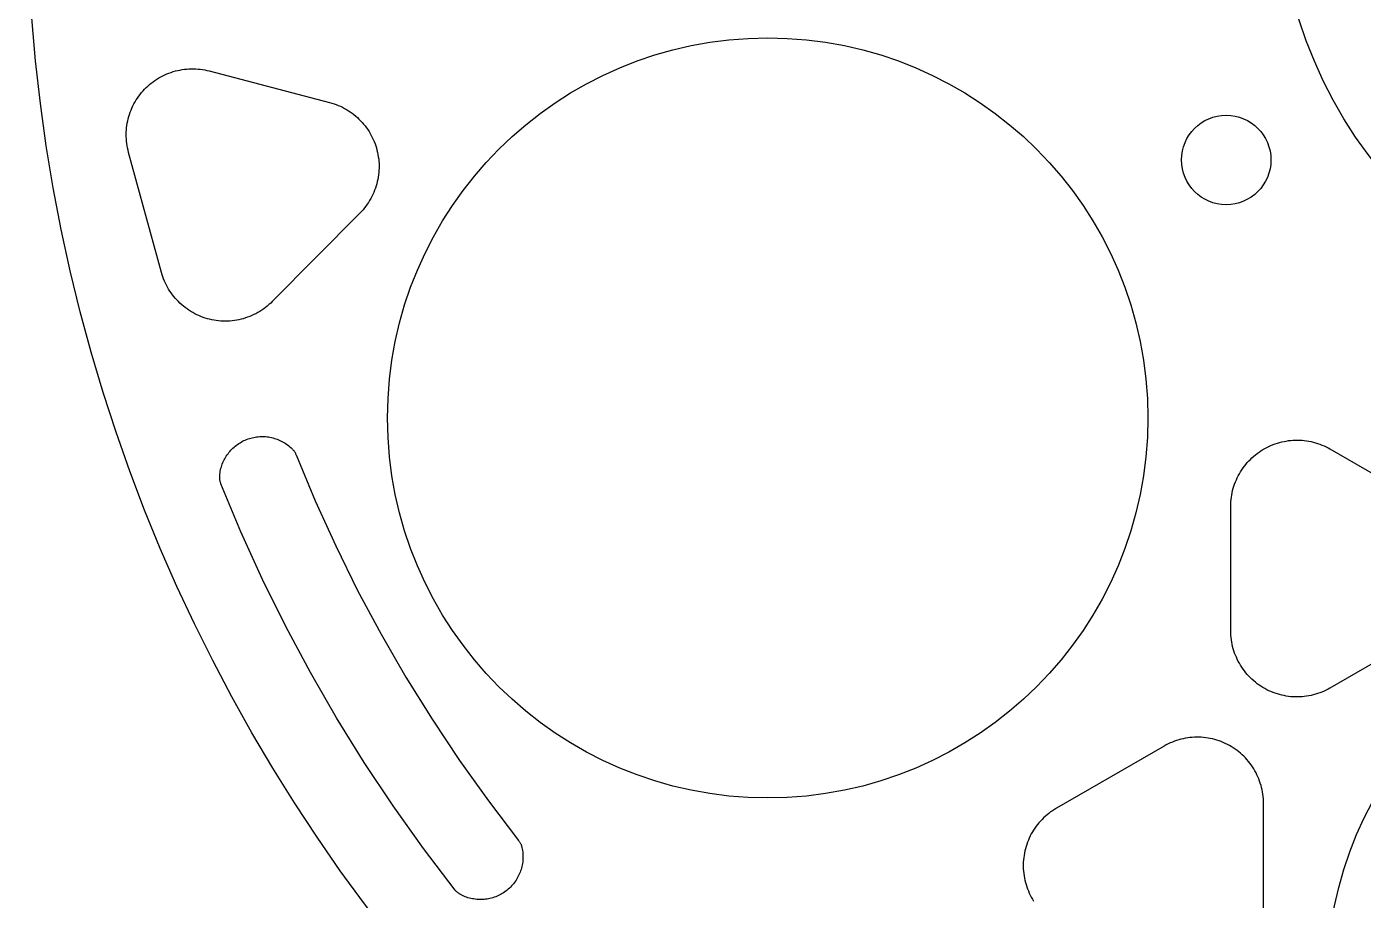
# Model space of a CAD drawing. Extents: x -4303 to -3459, y 4203 to 4583.
# Drawn here: x -4303.4 to -4154, y 4279.3 to 4377 of the extents above; entities that cross this region are included whole.
import ezdxf

# ---------------------------------------------------------------- set-up
doc = ezdxf.new("R2010")
doc.units = 0
doc.layers.add('DEFAULT', color=7, linetype='CONTINUOUS')

msp = doc.modelspace()

# ---------------------------------------------------------------- linework, layer by layer
at = {"layer": 'DEFAULT'}
for p, q in [((-4288.41, 4371.42), (-4288.18, 4371.54)), ((-4288.18, 4371.54), (-4287.96, 4371.65)), ((-4287.96, 4371.65), (-4287.72, 4371.75)), ((-4287.72, 4371.75), (-4287.49, 4371.85)), ((-4287.49, 4371.85), (-4287.25, 4371.93)), ((-4287.25, 4371.93), (-4287.01, 4372.01)), ((-4287.01, 4372.01), (-4286.76, 4372.08)), ((-4286.76, 4372.08), (-4286.51, 4372.14)), ((-4286.51, 4372.14), (-4286.27, 4372.19)), ((-4286.27, 4372.19), (-4286.02, 4372.24)), ((-4286.02, 4372.24), (-4285.76, 4372.27)), ((-4285.76, 4372.27), (-4285.51, 4372.3)), ((-4285.51, 4372.3), (-4285.26, 4372.32)), ((-4285.26, 4372.32), (-4285, 4372.32)), ((-4285, 4372.32), (-4284.75, 4372.32)), ((-4284.75, 4372.32), (-4284.5, 4372.32)), ((-4284.5, 4372.32), (-4284.24, 4372.3)), ((-4284.24, 4372.3), (-4283.99, 4372.27)), ((-4283.99, 4372.27), (-4283.74, 4372.24)), ((-4283.74, 4372.24), (-4283.49, 4372.2)), ((-4283.49, 4372.2), (-4283.24, 4372.14)), ((-4283.24, 4372.14), (-4282.99, 4372.08)), ((-4282.99, 4372.08), (-4269.53, 4368.55)), ((-4290.39, 4369.85), (-4290.22, 4370.04)), ((-4290.22, 4370.04), (-4290.04, 4370.22)), ((-4290.04, 4370.22), (-4289.85, 4370.39)), ((-4289.85, 4370.39), (-4289.66, 4370.56)), ((-4289.66, 4370.56), (-4289.47, 4370.72)), ((-4289.47, 4370.72), (-4289.27, 4370.88)), ((-4289.27, 4370.88), (-4289.06, 4371.03)), ((-4289.06, 4371.03), (-4288.85, 4371.17)), ((-4288.85, 4371.17), (-4288.63, 4371.3)), ((-4288.63, 4371.3), (-4288.41, 4371.42)), ((-4291.4, 4368.4), (-4291.28, 4368.62)), ((-4291.28, 4368.62), (-4291.15, 4368.84)), ((-4291.15, 4368.84), (-4291.01, 4369.05)), ((-4291.01, 4369.05), (-4290.87, 4369.26)), ((-4290.87, 4369.26), (-4290.71, 4369.46)), ((-4290.71, 4369.46), (-4290.56, 4369.66)), ((-4290.56, 4369.66), (-4290.39, 4369.85)), ((-4269.53, 4368.55), (-4269.28, 4368.48)), ((-4269.28, 4368.48), (-4269.04, 4368.41)), ((-4292.04, 4366.74), (-4291.97, 4366.99)), ((-4291.97, 4366.99), (-4291.9, 4367.23)), ((-4291.9, 4367.23), (-4291.82, 4367.47)), ((-4291.82, 4367.47), (-4291.73, 4367.71)), ((-4291.73, 4367.71), (-4291.63, 4367.94)), ((-4291.63, 4367.94), (-4291.52, 4368.17)), ((-4291.52, 4368.17), (-4291.4, 4368.4)), ((-4269.04, 4368.41), (-4268.8, 4368.32)), ((-4268.8, 4368.32), (-4268.56, 4368.23)), ((-4268.56, 4368.23), (-4268.33, 4368.13)), ((-4268.33, 4368.13), (-4268.1, 4368.02)), ((-4268.1, 4368.02), (-4267.88, 4367.9)), ((-4267.88, 4367.9), (-4267.66, 4367.77)), ((-4267.66, 4367.77), (-4267.44, 4367.64)), ((-4267.44, 4367.64), (-4267.23, 4367.5)), ((-4267.23, 4367.5), (-4267.02, 4367.36)), ((-4267.02, 4367.36), (-4266.82, 4367.2)), ((-4266.82, 4367.2), (-4266.62, 4367.04)), ((-4266.62, 4367.04), (-4266.43, 4366.87)), ((-4292.26, 4365.24), (-4292.25, 4365.49)), ((-4292.25, 4365.49), (-4292.22, 4365.74)), ((-4292.22, 4365.74), (-4292.19, 4366)), ((-4292.19, 4366), (-4292.15, 4366.25)), ((-4292.15, 4366.25), (-4292.1, 4366.5)), ((-4292.1, 4366.5), (-4292.04, 4366.74)), ((-4266.43, 4366.87), (-4266.25, 4366.7)), ((-4266.25, 4366.7), (-4266.07, 4366.52)), ((-4266.07, 4366.52), (-4265.89, 4366.33)), ((-4265.89, 4366.33), (-4265.73, 4366.14)), ((-4265.73, 4366.14), (-4265.57, 4365.94)), ((-4265.57, 4365.94), (-4265.42, 4365.74)), ((-4265.42, 4365.74), (-4265.27, 4365.53)), ((-4265.27, 4365.53), (-4265.13, 4365.32)), ((-4292.27, 4364.98), (-4292.26, 4365.24)), ((-4292.26, 4364.73), (-4292.27, 4364.98)), ((-4292.25, 4364.48), (-4292.26, 4364.73)), ((-4292.23, 4364.22), (-4292.25, 4364.48)), ((-4292.2, 4363.97), (-4292.23, 4364.22)), ((-4292.17, 4363.72), (-4292.2, 4363.97)), ((-4265.13, 4365.32), (-4265, 4365.1)), ((-4265, 4365.1), (-4264.88, 4364.88)), ((-4264.88, 4364.88), (-4264.76, 4364.65)), ((-4264.76, 4364.65), (-4264.65, 4364.42)), ((-4264.65, 4364.42), (-4264.55, 4364.19)), ((-4264.55, 4364.19), (-4264.46, 4363.95)), ((-4292.12, 4363.47), (-4292.17, 4363.72)), ((-4292.07, 4363.22), (-4292.12, 4363.47)), ((-4292, 4362.98), (-4292.07, 4363.22)), ((-4288.33, 4349.55), (-4292, 4362.98)), ((-4264.46, 4363.95), (-4264.38, 4363.71)), ((-4264.38, 4363.71), (-4264.3, 4363.47)), ((-4264.3, 4363.47), (-4264.24, 4363.23)), ((-4264.24, 4363.23), (-4264.18, 4362.98)), ((-4264.18, 4362.98), (-4264.13, 4362.73)), ((-4264.13, 4362.73), (-4264.09, 4362.48)), ((-4264.09, 4362.48), (-4264.05, 4362.23)), ((-4264.05, 4362.23), (-4264.03, 4361.98)), ((-4264.03, 4361.98), (-4264.01, 4361.72)), ((-4264.01, 4361.21), (-4264.02, 4360.96)), ((-4264.01, 4361.72), (-4264.01, 4361.47)), ((-4264.01, 4361.47), (-4264.01, 4361.21)), ((-4264.2, 4359.71), (-4264.26, 4359.46)), ((-4264.15, 4359.95), (-4264.2, 4359.71)), ((-4264.1, 4360.2), (-4264.15, 4359.95)), ((-4264.07, 4360.45), (-4264.1, 4360.2)), ((-4264.04, 4360.71), (-4264.07, 4360.45)), ((-4264.02, 4360.96), (-4264.04, 4360.71)), ((-4264.81, 4358.04), (-4264.93, 4357.82)), ((-4264.7, 4358.27), (-4264.81, 4358.04)), ((-4264.6, 4358.5), (-4264.7, 4358.27)), ((-4264.5, 4358.74), (-4264.6, 4358.5)), ((-4264.41, 4358.97), (-4264.5, 4358.74)), ((-4264.33, 4359.22), (-4264.41, 4358.97)), ((-4264.26, 4359.46), (-4264.33, 4359.22)), ((-4265.8, 4356.57), (-4265.97, 4356.38)), ((-4265.64, 4356.76), (-4265.8, 4356.57)), ((-4265.48, 4356.96), (-4265.64, 4356.76)), ((-4265.33, 4357.17), (-4265.48, 4356.96)), ((-4265.19, 4357.38), (-4265.33, 4357.17)), ((-4265.06, 4357.6), (-4265.19, 4357.38)), ((-4264.93, 4357.82), (-4265.06, 4357.6)), ((-4266.14, 4356.19), (-4275.94, 4346.3)), ((-4265.97, 4356.38), (-4266.14, 4356.19)), ((-4288.26, 4349.3), (-4288.33, 4349.55)), ((-4288.18, 4349.06), (-4288.26, 4349.3)), ((-4288.09, 4348.82), (-4288.18, 4349.06)), ((-4288, 4348.59), (-4288.09, 4348.82)), ((-4287.89, 4348.36), (-4288, 4348.59)), ((-4287.78, 4348.13), (-4287.89, 4348.36)), ((-4287.66, 4347.91), (-4287.78, 4348.13)), ((-4287.53, 4347.69), (-4287.66, 4347.91)), ((-4287.4, 4347.47), (-4287.53, 4347.69)), ((-4287.26, 4347.26), (-4287.4, 4347.47)), ((-4287.11, 4347.05), (-4287.26, 4347.26)), ((-4286.95, 4346.85), (-4287.11, 4347.05)), ((-4286.79, 4346.66), (-4286.95, 4346.85)), ((-4286.62, 4346.47), (-4286.79, 4346.66)), ((-4286.44, 4346.29), (-4286.62, 4346.47)), ((-4286.26, 4346.11), (-4286.44, 4346.29)), ((-4286.07, 4345.94), (-4286.26, 4346.11)), ((-4276.12, 4346.12), (-4276.31, 4345.95)), ((-4275.94, 4346.3), (-4276.12, 4346.12)), ((-4285.88, 4345.77), (-4286.07, 4345.94)), ((-4285.68, 4345.62), (-4285.88, 4345.77)), ((-4285.47, 4345.47), (-4285.68, 4345.62)), ((-4285.27, 4345.32), (-4285.47, 4345.47)), ((-4285.05, 4345.19), (-4285.27, 4345.32)), ((-4284.83, 4345.06), (-4285.05, 4345.19)), ((-4284.61, 4344.94), (-4284.83, 4345.06)), ((-4284.38, 4344.82), (-4284.61, 4344.94)), ((-4284.15, 4344.72), (-4284.38, 4344.82)), ((-4283.92, 4344.62), (-4284.15, 4344.72)), ((-4283.68, 4344.53), (-4283.92, 4344.62)), ((-4278.46, 4344.63), (-4278.7, 4344.54)), ((-4278.23, 4344.72), (-4278.46, 4344.63)), ((-4277.99, 4344.83), (-4278.23, 4344.72)), ((-4277.77, 4344.94), (-4277.99, 4344.83)), ((-4277.54, 4345.07), (-4277.77, 4344.94)), ((-4277.33, 4345.2), (-4277.54, 4345.07)), ((-4277.11, 4345.33), (-4277.33, 4345.2)), ((-4276.9, 4345.48), (-4277.11, 4345.33)), ((-4276.7, 4345.63), (-4276.9, 4345.48)), ((-4276.5, 4345.78), (-4276.7, 4345.63)), ((-4276.31, 4345.95), (-4276.5, 4345.78)), ((-4283.44, 4344.45), (-4283.68, 4344.53)), ((-4283.19, 4344.38), (-4283.44, 4344.45)), ((-4282.95, 4344.31), (-4283.19, 4344.38)), ((-4282.7, 4344.26), (-4282.95, 4344.31)), ((-4282.45, 4344.21), (-4282.7, 4344.26)), ((-4282.2, 4344.17), (-4282.45, 4344.21)), ((-4281.95, 4344.14), (-4282.2, 4344.17)), ((-4281.69, 4344.12), (-4281.95, 4344.14)), ((-4281.44, 4344.11), (-4281.69, 4344.12)), ((-4281.19, 4344.1), (-4281.44, 4344.11)), ((-4280.93, 4344.11), (-4281.19, 4344.1)), ((-4280.68, 4344.12), (-4280.93, 4344.11)), ((-4280.43, 4344.14), (-4280.68, 4344.12)), ((-4280.17, 4344.17), (-4280.43, 4344.14)), ((-4279.92, 4344.21), (-4280.17, 4344.17)), ((-4279.67, 4344.26), (-4279.92, 4344.21)), ((-4279.43, 4344.32), (-4279.67, 4344.26)), ((-4279.18, 4344.38), (-4279.43, 4344.32)), ((-4278.94, 4344.46), (-4279.18, 4344.38)), ((-4278.7, 4344.54), (-4278.94, 4344.46)), ((-4278.18, 4331.07), (-4278.01, 4331.11)), ((-4278.01, 4331.11), (-4277.85, 4331.14)), ((-4277.85, 4331.14), (-4277.69, 4331.16)), ((-4277.69, 4331.16), (-4277.52, 4331.18)), ((-4277.52, 4331.18), (-4277.35, 4331.19)), ((-4277.35, 4331.19), (-4277.19, 4331.2)), ((-4277.19, 4331.2), (-4277.02, 4331.2)), ((-4277.02, 4331.2), (-4276.86, 4331.2)), ((-4276.86, 4331.2), (-4276.69, 4331.19)), ((-4276.69, 4331.19), (-4276.53, 4331.17)), ((-4276.53, 4331.17), (-4276.36, 4331.15)), ((-4276.36, 4331.15), (-4276.2, 4331.12)), ((-4276.2, 4331.12), (-4276.03, 4331.09)), ((-4280.69, 4329.54), (-4280.58, 4329.67)), ((-4280.58, 4329.67), (-4280.46, 4329.79)), ((-4280.46, 4329.79), (-4280.34, 4329.9)), ((-4280.34, 4329.9), (-4280.22, 4330.02)), ((-4280.22, 4330.02), (-4280.09, 4330.12)), ((-4280.09, 4330.12), (-4279.96, 4330.23)), ((-4279.96, 4330.23), (-4279.83, 4330.32)), ((-4279.83, 4330.32), (-4279.69, 4330.42)), ((-4279.69, 4330.42), (-4279.55, 4330.51)), ((-4279.55, 4330.51), (-4279.41, 4330.59)), ((-4279.41, 4330.59), (-4279.26, 4330.67)), ((-4279.26, 4330.67), (-4279.11, 4330.74)), ((-4279.11, 4330.74), (-4278.96, 4330.81)), ((-4278.96, 4330.81), (-4278.81, 4330.88)), ((-4278.81, 4330.88), (-4278.65, 4330.93)), ((-4278.65, 4330.93), (-4278.5, 4330.99)), ((-4278.5, 4330.99), (-4278.34, 4331.03)), ((-4278.34, 4331.03), (-4278.18, 4331.07)), ((-4276.03, 4331.09), (-4275.87, 4331.05)), ((-4275.87, 4331.05), (-4275.71, 4331)), ((-4275.71, 4331), (-4275.56, 4330.95)), ((-4275.56, 4330.95), (-4275.4, 4330.9)), ((-4275.4, 4330.9), (-4275.24, 4330.84)), ((-4275.24, 4330.84), (-4275.09, 4330.77)), ((-4275.09, 4330.77), (-4274.94, 4330.7)), ((-4274.94, 4330.7), (-4274.8, 4330.62)), ((-4274.8, 4330.62), (-4274.65, 4330.54)), ((-4274.65, 4330.54), (-4274.51, 4330.45)), ((-4274.51, 4330.45), (-4274.37, 4330.36)), ((-4274.37, 4330.36), (-4274.24, 4330.26)), ((-4274.24, 4330.26), (-4274.1, 4330.16)), ((-4274.1, 4330.16), (-4273.98, 4330.06)), ((-4273.98, 4330.06), (-4273.85, 4329.95)), ((-4273.85, 4329.95), (-4273.73, 4329.83)), ((-4273.73, 4329.83), (-4273.68, 4329.78)), ((-4273.68, 4329.78), (-4273.64, 4329.73)), ((-4273.64, 4329.73), (-4273.59, 4329.68)), ((-4273.59, 4329.68), (-4273.55, 4329.63)), ((-4273.55, 4329.63), (-4273.51, 4329.57)), ((-4165.64, 4329.47), (-4165.43, 4329.61)), ((-4165.43, 4329.61), (-4165.21, 4329.74)), ((-4165.21, 4329.74), (-4164.99, 4329.87)), ((-4164.99, 4329.87), (-4164.77, 4329.99)), ((-4164.77, 4329.99), (-4164.54, 4330.1)), ((-4164.54, 4330.1), (-4164.31, 4330.2)), ((-4164.31, 4330.2), (-4164.07, 4330.3)), ((-4164.07, 4330.3), (-4163.83, 4330.39)), ((-4163.83, 4330.39), (-4163.59, 4330.47)), ((-4163.59, 4330.47), (-4163.35, 4330.54)), ((-4163.35, 4330.54), (-4163.1, 4330.6)), ((-4163.1, 4330.6), (-4162.85, 4330.65)), ((-4162.85, 4330.65), (-4162.6, 4330.7)), ((-4162.6, 4330.7), (-4162.35, 4330.74)), ((-4162.35, 4330.74), (-4162.1, 4330.77)), ((-4162.1, 4330.77), (-4161.85, 4330.78)), ((-4161.85, 4330.78), (-4161.59, 4330.8)), ((-4161.59, 4330.8), (-4161.34, 4330.8)), ((-4161.34, 4330.8), (-4161.09, 4330.79)), ((-4161.09, 4330.79), (-4160.83, 4330.78)), ((-4160.83, 4330.78), (-4160.58, 4330.75)), ((-4160.58, 4330.75), (-4160.33, 4330.72)), ((-4160.33, 4330.72), (-4160.08, 4330.68)), ((-4160.08, 4330.68), (-4159.83, 4330.63)), ((-4159.83, 4330.63), (-4159.58, 4330.57)), ((-4159.58, 4330.57), (-4159.34, 4330.5)), ((-4159.34, 4330.5), (-4159.09, 4330.43)), ((-4159.09, 4330.43), (-4158.85, 4330.34)), ((-4158.85, 4330.34), (-4158.62, 4330.25)), ((-4158.62, 4330.25), (-4158.38, 4330.15)), ((-4158.38, 4330.15), (-4158.15, 4330.05)), ((-4158.15, 4330.05), (-4157.93, 4329.93)), ((-4157.93, 4329.93), (-4157.71, 4329.81)), ((-4157.71, 4329.81), (-4145.65, 4322.85)), ((-4281.58, 4327.96), (-4281.53, 4328.12)), ((-4281.53, 4328.12), (-4281.47, 4328.28)), ((-4281.47, 4328.28), (-4281.4, 4328.43)), ((-4281.4, 4328.43), (-4281.33, 4328.58)), ((-4281.33, 4328.58), (-4281.25, 4328.72)), ((-4281.25, 4328.72), (-4281.17, 4328.87)), ((-4281.17, 4328.87), (-4281.08, 4329.01)), ((-4281.08, 4329.01), (-4280.99, 4329.15)), ((-4280.99, 4329.15), (-4280.89, 4329.28)), ((-4280.89, 4329.28), (-4280.79, 4329.41)), ((-4280.79, 4329.41), (-4280.69, 4329.54)), ((-4273.51, 4329.57), (-4273.47, 4329.51)), ((-4273.47, 4329.51), (-4273.43, 4329.46)), ((-4273.43, 4329.46), (-4273.4, 4329.4)), ((-4273.4, 4329.4), (-4273.36, 4329.33)), ((-4273.36, 4329.33), (-4273.33, 4329.27)), ((-4273.33, 4329.27), (-4273.3, 4329.21)), ((-4273.3, 4329.21), (-4273.28, 4329.15)), ((-4273.28, 4329.15), (-4271.15, 4324.02)), ((-4167.12, 4328.09), (-4166.96, 4328.28)), ((-4166.96, 4328.28), (-4166.79, 4328.47)), ((-4166.79, 4328.47), (-4166.61, 4328.65)), ((-4166.61, 4328.65), (-4166.43, 4328.83)), ((-4166.43, 4328.83), (-4166.24, 4329)), ((-4166.24, 4329), (-4166.04, 4329.16)), ((-4166.04, 4329.16), (-4165.84, 4329.32)), ((-4165.84, 4329.32), (-4165.64, 4329.47)), ((-4281.82, 4326.83), (-4281.8, 4326.99)), ((-4281.82, 4326.76), (-4281.82, 4326.83)), ((-4281.82, 4326.7), (-4281.82, 4326.76)), ((-4281.82, 4326.63), (-4281.82, 4326.7)), ((-4281.82, 4326.57), (-4281.82, 4326.63)), ((-4281.8, 4326.99), (-4281.78, 4327.16)), ((-4281.78, 4327.16), (-4281.75, 4327.32)), ((-4281.75, 4327.32), (-4281.72, 4327.49)), ((-4281.72, 4327.49), (-4281.68, 4327.65)), ((-4281.68, 4327.65), (-4281.63, 4327.81)), ((-4281.63, 4327.81), (-4281.58, 4327.96)), ((-4168.08, 4326.59), (-4167.96, 4326.82)), ((-4167.96, 4326.82), (-4167.84, 4327.04)), ((-4167.84, 4327.04), (-4167.71, 4327.26)), ((-4167.71, 4327.26), (-4167.58, 4327.48)), ((-4167.58, 4327.48), (-4167.43, 4327.69)), ((-4167.43, 4327.69), (-4167.28, 4327.89)), ((-4167.28, 4327.89), (-4167.12, 4328.09)), ((-4281.82, 4326.5), (-4281.82, 4326.57)), ((-4281.81, 4326.44), (-4281.82, 4326.5)), ((-4281.8, 4326.37), (-4281.81, 4326.44)), ((-4281.79, 4326.31), (-4281.8, 4326.37)), ((-4281.78, 4326.24), (-4281.79, 4326.31)), ((-4281.76, 4326.18), (-4281.78, 4326.24)), ((-4281.75, 4326.12), (-4281.76, 4326.18)), ((-4281.73, 4326.05), (-4281.75, 4326.12)), ((-4281.71, 4325.99), (-4281.73, 4326.05)), ((-4281.68, 4325.93), (-4281.71, 4325.99)), ((-4279.44, 4320.53), (-4281.68, 4325.93)), ((-4168.64, 4324.91), (-4168.59, 4325.16)), ((-4168.59, 4325.16), (-4168.52, 4325.41)), ((-4168.52, 4325.41), (-4168.45, 4325.65)), ((-4168.45, 4325.65), (-4168.37, 4325.89)), ((-4168.37, 4325.89), (-4168.28, 4326.13)), ((-4168.28, 4326.13), (-4168.18, 4326.36)), ((-4168.18, 4326.36), (-4168.08, 4326.59)), ((-4271.15, 4324.02), (-4268.85, 4318.97)), ((-4168.8, 4323.66), (-4168.78, 4323.91)), ((-4168.8, 4323.4), (-4168.8, 4323.66)), ((-4168.78, 4323.91), (-4168.76, 4324.16)), ((-4168.76, 4324.16), (-4168.73, 4324.41)), ((-4168.73, 4324.41), (-4168.69, 4324.66)), ((-4168.69, 4324.66), (-4168.64, 4324.91)), ((-4168.8, 4309.48), (-4168.8, 4323.4)), ((-4277.03, 4315.2), (-4279.44, 4320.53)), ((-4268.85, 4318.97), (-4266.4, 4314)), ((-4274.44, 4309.96), (-4277.03, 4315.2)), ((-4266.4, 4314), (-4263.78, 4309.1)), ((-4271.68, 4304.8), (-4274.44, 4309.96)), ((-4263.78, 4309.1), (-4261.01, 4304.3)), ((-4168.8, 4309.22), (-4168.8, 4309.48)), ((-4168.78, 4308.97), (-4168.8, 4309.22)), ((-4168.76, 4308.72), (-4168.78, 4308.97)), ((-4168.73, 4308.47), (-4168.76, 4308.72)), ((-4145.65, 4310.03), (-4157.71, 4303.07)), ((-4168.69, 4308.22), (-4168.73, 4308.47)), ((-4168.64, 4307.97), (-4168.69, 4308.22)), ((-4168.59, 4307.72), (-4168.64, 4307.97)), ((-4168.52, 4307.47), (-4168.59, 4307.72)), ((-4168.45, 4307.23), (-4168.52, 4307.47)), ((-4168.37, 4306.99), (-4168.45, 4307.23)), ((-4168.28, 4306.75), (-4168.37, 4306.99)), ((-4168.18, 4306.52), (-4168.28, 4306.75)), ((-4168.08, 4306.29), (-4168.18, 4306.52)), ((-4167.96, 4306.06), (-4168.08, 4306.29)), ((-4167.84, 4305.84), (-4167.96, 4306.06)), ((-4167.71, 4305.62), (-4167.84, 4305.84)), ((-4268.77, 4299.73), (-4271.68, 4304.8)), ((-4261.01, 4304.3), (-4258.08, 4299.58)), ((-4167.58, 4305.4), (-4167.71, 4305.62)), ((-4167.43, 4305.19), (-4167.58, 4305.4)), ((-4167.28, 4304.99), (-4167.43, 4305.19)), ((-4167.12, 4304.79), (-4167.28, 4304.99)), ((-4166.96, 4304.6), (-4167.12, 4304.79)), ((-4166.79, 4304.41), (-4166.96, 4304.6)), ((-4166.61, 4304.23), (-4166.79, 4304.41)), ((-4166.43, 4304.05), (-4166.61, 4304.23)), ((-4166.24, 4303.88), (-4166.43, 4304.05)), ((-4166.04, 4303.72), (-4166.24, 4303.88)), ((-4165.84, 4303.56), (-4166.04, 4303.72)), ((-4165.64, 4303.41), (-4165.84, 4303.56)), ((-4165.43, 4303.27), (-4165.64, 4303.41)), ((-4165.21, 4303.14), (-4165.43, 4303.27)), ((-4164.99, 4303.01), (-4165.21, 4303.14)), ((-4164.77, 4302.89), (-4164.99, 4303.01)), ((-4164.54, 4302.78), (-4164.77, 4302.89)), ((-4164.31, 4302.68), (-4164.54, 4302.78)), ((-4158.38, 4302.73), (-4158.62, 4302.63)), ((-4158.15, 4302.83), (-4158.38, 4302.73)), ((-4157.93, 4302.95), (-4158.15, 4302.83)), ((-4157.71, 4303.07), (-4157.93, 4302.95)), ((-4164.07, 4302.58), (-4164.31, 4302.68)), ((-4163.83, 4302.49), (-4164.07, 4302.58)), ((-4163.59, 4302.41), (-4163.83, 4302.49)), ((-4163.35, 4302.34), (-4163.59, 4302.41)), ((-4163.1, 4302.28), (-4163.35, 4302.34)), ((-4162.85, 4302.23), (-4163.1, 4302.28)), ((-4162.6, 4302.18), (-4162.85, 4302.23)), ((-4162.35, 4302.14), (-4162.6, 4302.18)), ((-4162.1, 4302.11), (-4162.35, 4302.14)), ((-4161.85, 4302.09), (-4162.1, 4302.11)), ((-4161.59, 4302.08), (-4161.85, 4302.09)), ((-4161.34, 4302.08), (-4161.59, 4302.08)), ((-4161.09, 4302.09), (-4161.34, 4302.08)), ((-4160.83, 4302.1), (-4161.09, 4302.09)), ((-4160.58, 4302.13), (-4160.83, 4302.1)), ((-4160.33, 4302.16), (-4160.58, 4302.13)), ((-4160.08, 4302.2), (-4160.33, 4302.16)), ((-4159.83, 4302.25), (-4160.08, 4302.2)), ((-4159.58, 4302.31), (-4159.83, 4302.25)), ((-4159.34, 4302.38), (-4159.58, 4302.31)), ((-4159.09, 4302.45), (-4159.34, 4302.38)), ((-4158.85, 4302.54), (-4159.09, 4302.45)), ((-4158.62, 4302.63), (-4158.85, 4302.54)), ((-4265.68, 4294.76), (-4268.77, 4299.73)), ((-4258.08, 4299.58), (-4255.01, 4294.97)), ((-4175.79, 4296.83), (-4176.02, 4296.71)), ((-4175.56, 4296.94), (-4175.79, 4296.83)), ((-4175.33, 4297.04), (-4175.56, 4296.94)), ((-4175.09, 4297.13), (-4175.33, 4297.04)), ((-4174.85, 4297.21), (-4175.09, 4297.13)), ((-4174.61, 4297.29), (-4174.85, 4297.21)), ((-4174.37, 4297.35), (-4174.61, 4297.29)), ((-4174.12, 4297.41), (-4174.37, 4297.35)), ((-4173.87, 4297.46), (-4174.12, 4297.41)), ((-4173.62, 4297.5), (-4173.87, 4297.46)), ((-4173.37, 4297.54), (-4173.62, 4297.5)), ((-4173.11, 4297.56), (-4173.37, 4297.54)), ((-4172.86, 4297.57), (-4173.11, 4297.56)), ((-4172.61, 4297.58), (-4172.86, 4297.57)), ((-4172.35, 4297.58), (-4172.61, 4297.58)), ((-4172.1, 4297.57), (-4172.35, 4297.58)), ((-4171.85, 4297.55), (-4172.1, 4297.57)), ((-4171.59, 4297.52), (-4171.85, 4297.55)), ((-4171.34, 4297.48), (-4171.59, 4297.52)), ((-4171.09, 4297.44), (-4171.34, 4297.48)), ((-4170.84, 4297.38), (-4171.09, 4297.44)), ((-4170.6, 4297.32), (-4170.84, 4297.38)), ((-4170.35, 4297.25), (-4170.6, 4297.32)), ((-4170.11, 4297.17), (-4170.35, 4297.25)), ((-4169.87, 4297.08), (-4170.11, 4297.17)), ((-4169.64, 4296.99), (-4169.87, 4297.08)), ((-4169.41, 4296.88), (-4169.64, 4296.99)), ((-4169.18, 4296.77), (-4169.41, 4296.88)), ((-4168.96, 4296.65), (-4169.18, 4296.77)), ((-4176.24, 4296.59), (-4188.3, 4289.63)), ((-4176.02, 4296.71), (-4176.24, 4296.59)), ((-4168.74, 4296.53), (-4168.96, 4296.65)), ((-4168.52, 4296.39), (-4168.74, 4296.53)), ((-4168.31, 4296.25), (-4168.52, 4296.39)), ((-4168.1, 4296.1), (-4168.31, 4296.25)), ((-4167.9, 4295.95), (-4168.1, 4296.1)), ((-4167.71, 4295.78), (-4167.9, 4295.95)), ((-4167.52, 4295.61), (-4167.71, 4295.78)), ((-4167.34, 4295.44), (-4167.52, 4295.61)), ((-4167.16, 4295.26), (-4167.34, 4295.44)), ((-4166.99, 4295.07), (-4167.16, 4295.26)), ((-4262.44, 4289.9), (-4265.68, 4294.76)), ((-4255.01, 4294.97), (-4251.78, 4290.45)), ((-4166.82, 4294.87), (-4166.99, 4295.07)), ((-4166.66, 4294.68), (-4166.82, 4294.87)), ((-4166.51, 4294.47), (-4166.66, 4294.68)), ((-4166.37, 4294.26), (-4166.51, 4294.47)), ((-4166.23, 4294.05), (-4166.37, 4294.26)), ((-4166.11, 4293.83), (-4166.23, 4294.05)), ((-4165.98, 4293.6), (-4166.11, 4293.83)), ((-4165.87, 4293.38), (-4165.98, 4293.6)), ((-4165.76, 4293.15), (-4165.87, 4293.38)), ((-4165.67, 4292.91), (-4165.76, 4293.15)), ((-4165.58, 4292.67), (-4165.67, 4292.91)), ((-4165.5, 4292.43), (-4165.58, 4292.67)), ((-4165.42, 4292.19), (-4165.5, 4292.43)), ((-4165.36, 4291.95), (-4165.42, 4292.19)), ((-4165.3, 4291.7), (-4165.36, 4291.95)), ((-4165.25, 4291.45), (-4165.3, 4291.7)), ((-4165.22, 4291.2), (-4165.25, 4291.45)), ((-4165.19, 4290.95), (-4165.22, 4291.2)), ((-4165.16, 4290.69), (-4165.19, 4290.95)), ((-4259.05, 4285.14), (-4262.44, 4289.9)), ((-4251.78, 4290.45), (-4248.42, 4286.04)), ((-4188.73, 4289.36), (-4188.94, 4289.22)), ((-4188.52, 4289.5), (-4188.73, 4289.36)), ((-4188.3, 4289.63), (-4188.52, 4289.5)), ((-4165.15, 4290.44), (-4165.16, 4290.69)), ((-4165.15, 4290.18), (-4165.15, 4290.44)), ((-4165.15, 4276.26), (-4165.15, 4290.18)), ((-4190.4, 4287.81), (-4190.55, 4287.61)), ((-4190.24, 4288.01), (-4190.4, 4287.81)), ((-4190.07, 4288.2), (-4190.24, 4288.01)), ((-4189.9, 4288.39), (-4190.07, 4288.2)), ((-4189.72, 4288.57), (-4189.9, 4288.39)), ((-4189.53, 4288.74), (-4189.72, 4288.57)), ((-4189.34, 4288.9), (-4189.53, 4288.74)), ((-4189.14, 4289.06), (-4189.34, 4288.9)), ((-4188.94, 4289.22), (-4189.14, 4289.06)), ((-4191.33, 4286.3), (-4191.43, 4286.07)), ((-4191.22, 4286.53), (-4191.33, 4286.3)), ((-4191.1, 4286.76), (-4191.22, 4286.53)), ((-4190.97, 4286.98), (-4191.1, 4286.76)), ((-4190.84, 4287.19), (-4190.97, 4286.98)), ((-4190.7, 4287.41), (-4190.84, 4287.19)), ((-4190.55, 4287.61), (-4190.7, 4287.41)), ((-4255.5, 4280.49), (-4259.05, 4285.14)), ((-4248.42, 4286.04), (-4248.38, 4285.99)), ((-4248.38, 4285.99), (-4248.34, 4285.93)), ((-4248.34, 4285.93), (-4248.3, 4285.88)), ((-4248.3, 4285.88), (-4248.26, 4285.82)), ((-4248.26, 4285.82), (-4248.23, 4285.76)), ((-4248.23, 4285.76), (-4248.2, 4285.7)), ((-4248.2, 4285.7), (-4248.17, 4285.64)), ((-4248.17, 4285.64), (-4248.14, 4285.57)), ((-4248.14, 4285.57), (-4248.12, 4285.51)), ((-4248.12, 4285.51), (-4248.09, 4285.45)), ((-4248.09, 4285.45), (-4248.07, 4285.38)), ((-4248.07, 4285.38), (-4248.05, 4285.32)), ((-4248.05, 4285.32), (-4248.04, 4285.25)), ((-4248.04, 4285.25), (-4248, 4285.09)), ((-4248, 4285.09), (-4247.97, 4284.92)), ((-4247.97, 4284.92), (-4247.95, 4284.76)), ((-4191.81, 4284.86), (-4191.87, 4284.61)), ((-4191.75, 4285.11), (-4191.81, 4284.86)), ((-4191.68, 4285.35), (-4191.75, 4285.11)), ((-4191.61, 4285.59), (-4191.68, 4285.35)), ((-4191.52, 4285.83), (-4191.61, 4285.59)), ((-4191.43, 4286.07), (-4191.52, 4285.83)), ((-4247.98, 4283.44), (-4248.01, 4283.27)), ((-4247.95, 4283.6), (-4247.98, 4283.44)), ((-4247.95, 4284.76), (-4247.93, 4284.59)), ((-4247.94, 4283.76), (-4247.95, 4283.6)), ((-4247.92, 4283.93), (-4247.94, 4283.76)), ((-4247.93, 4284.59), (-4247.92, 4284.43)), ((-4247.92, 4284.43), (-4247.92, 4284.26)), ((-4247.92, 4284.26), (-4247.92, 4284.1)), ((-4247.92, 4284.1), (-4247.92, 4283.93)), ((-4191.99, 4283.6), (-4192, 4283.35)), ((-4192, 4283.35), (-4192, 4283.1)), ((-4191.97, 4283.86), (-4191.99, 4283.6)), ((-4191.94, 4284.11), (-4191.97, 4283.86)), ((-4191.91, 4284.36), (-4191.94, 4284.11)), ((-4191.87, 4284.61), (-4191.91, 4284.36)), ((-4248.52, 4281.87), (-4248.6, 4281.73)), ((-4248.44, 4282.02), (-4248.52, 4281.87)), ((-4248.37, 4282.17), (-4248.44, 4282.02)), ((-4248.3, 4282.32), (-4248.37, 4282.17)), ((-4248.23, 4282.48), (-4248.3, 4282.32)), ((-4248.18, 4282.63), (-4248.23, 4282.48)), ((-4248.13, 4282.79), (-4248.18, 4282.63)), ((-4248.08, 4282.95), (-4248.13, 4282.79)), ((-4248.04, 4283.11), (-4248.08, 4282.95)), ((-4248.01, 4283.27), (-4248.04, 4283.11)), ((-4192, 4283.1), (-4191.99, 4282.84)), ((-4191.99, 4282.84), (-4191.97, 4282.59)), ((-4191.97, 4282.59), (-4191.94, 4282.34)), ((-4191.94, 4282.34), (-4191.91, 4282.09)), ((-4191.91, 4282.09), (-4191.87, 4281.83)), ((-4191.87, 4281.83), (-4191.81, 4281.59)), ((-4255.46, 4280.44), (-4255.5, 4280.49)), ((-4255.41, 4280.39), (-4255.46, 4280.44)), ((-4255.37, 4280.34), (-4255.41, 4280.39)), ((-4255.32, 4280.29), (-4255.37, 4280.34)), ((-4249.81, 4280.38), (-4249.95, 4280.29)), ((-4249.68, 4280.49), (-4249.81, 4280.38)), ((-4249.56, 4280.59), (-4249.68, 4280.49)), ((-4249.43, 4280.7), (-4249.56, 4280.59)), ((-4249.31, 4280.82), (-4249.43, 4280.7)), ((-4249.2, 4280.94), (-4249.31, 4280.82)), ((-4249.09, 4281.06), (-4249.2, 4280.94)), ((-4248.98, 4281.19), (-4249.09, 4281.06)), ((-4248.88, 4281.32), (-4248.98, 4281.19)), ((-4248.78, 4281.45), (-4248.88, 4281.32)), ((-4248.69, 4281.59), (-4248.78, 4281.45)), ((-4248.6, 4281.73), (-4248.69, 4281.59)), ((-4191.81, 4281.59), (-4191.75, 4281.34)), ((-4191.75, 4281.34), (-4191.68, 4281.1)), ((-4191.68, 4281.1), (-4191.61, 4280.85)), ((-4191.61, 4280.85), (-4191.52, 4280.61)), ((-4191.52, 4280.61), (-4191.43, 4280.38)), ((-4191.43, 4280.38), (-4191.33, 4280.15)), ((-4255.27, 4280.25), (-4255.32, 4280.29)), ((-4255.22, 4280.2), (-4255.27, 4280.25)), ((-4255.17, 4280.16), (-4255.22, 4280.2)), ((-4255.12, 4280.12), (-4255.17, 4280.16)), ((-4255.06, 4280.08), (-4255.12, 4280.12)), ((-4255.01, 4280.04), (-4255.06, 4280.08)), ((-4254.95, 4280.01), (-4255.01, 4280.04)), ((-4254.89, 4279.98), (-4254.95, 4280.01)), ((-4254.84, 4279.94), (-4254.89, 4279.98)), ((-4254.69, 4279.87), (-4254.84, 4279.94)), ((-4254.54, 4279.8), (-4254.69, 4279.87)), ((-4254.38, 4279.74), (-4254.54, 4279.8)), ((-4254.23, 4279.69), (-4254.38, 4279.74)), ((-4254.07, 4279.63), (-4254.23, 4279.69)), ((-4253.91, 4279.59), (-4254.07, 4279.63)), ((-4253.75, 4279.55), (-4253.91, 4279.59)), ((-4253.58, 4279.51), (-4253.75, 4279.55)), ((-4253.42, 4279.49), (-4253.58, 4279.51)), ((-4253.26, 4279.46), (-4253.42, 4279.49)), ((-4253.09, 4279.44), (-4253.26, 4279.46)), ((-4252.93, 4279.43), (-4253.09, 4279.44)), ((-4252.76, 4279.43), (-4252.93, 4279.43)), ((-4252.59, 4279.43), (-4252.76, 4279.43)), ((-4252.43, 4279.43), (-4252.59, 4279.43)), ((-4252.26, 4279.44), (-4252.43, 4279.43)), ((-4252.1, 4279.46), (-4252.26, 4279.44)), ((-4251.93, 4279.48), (-4252.1, 4279.46)), ((-4251.77, 4279.51), (-4251.93, 4279.48)), ((-4251.61, 4279.55), (-4251.77, 4279.51)), ((-4251.45, 4279.59), (-4251.61, 4279.55)), ((-4251.29, 4279.63), (-4251.45, 4279.59)), ((-4251.13, 4279.69), (-4251.29, 4279.63)), ((-4250.97, 4279.74), (-4251.13, 4279.69)), ((-4250.82, 4279.8), (-4250.97, 4279.74)), ((-4250.67, 4279.87), (-4250.82, 4279.8)), ((-4250.52, 4279.94), (-4250.67, 4279.87)), ((-4250.37, 4280.02), (-4250.52, 4279.94)), ((-4250.23, 4280.11), (-4250.37, 4280.02)), ((-4250.09, 4280.19), (-4250.23, 4280.11)), ((-4249.95, 4280.29), (-4250.09, 4280.19)), ((-4191.33, 4280.15), (-4191.22, 4279.92)), ((-4191.22, 4279.92), (-4191.1, 4279.69)), ((-4191.1, 4279.69), (-4190.97, 4279.47)), ((-4190.97, 4279.47), (-4190.84, 4279.25))]:
    msp.add_line(p, q, dxfattribs=at)
for centre, radius in [((-4113.39, 4392.64), 190), ((-4113.39, 4392.64), 50), ((-4220.56, 4333.28), 42.5), ((-4169.31, 4362.13), 5), ((-4115.57, 4270.15), 42.5)]:
    msp.add_circle(centre, radius, dxfattribs=at)

doc.saveas('drawing.dxf')
